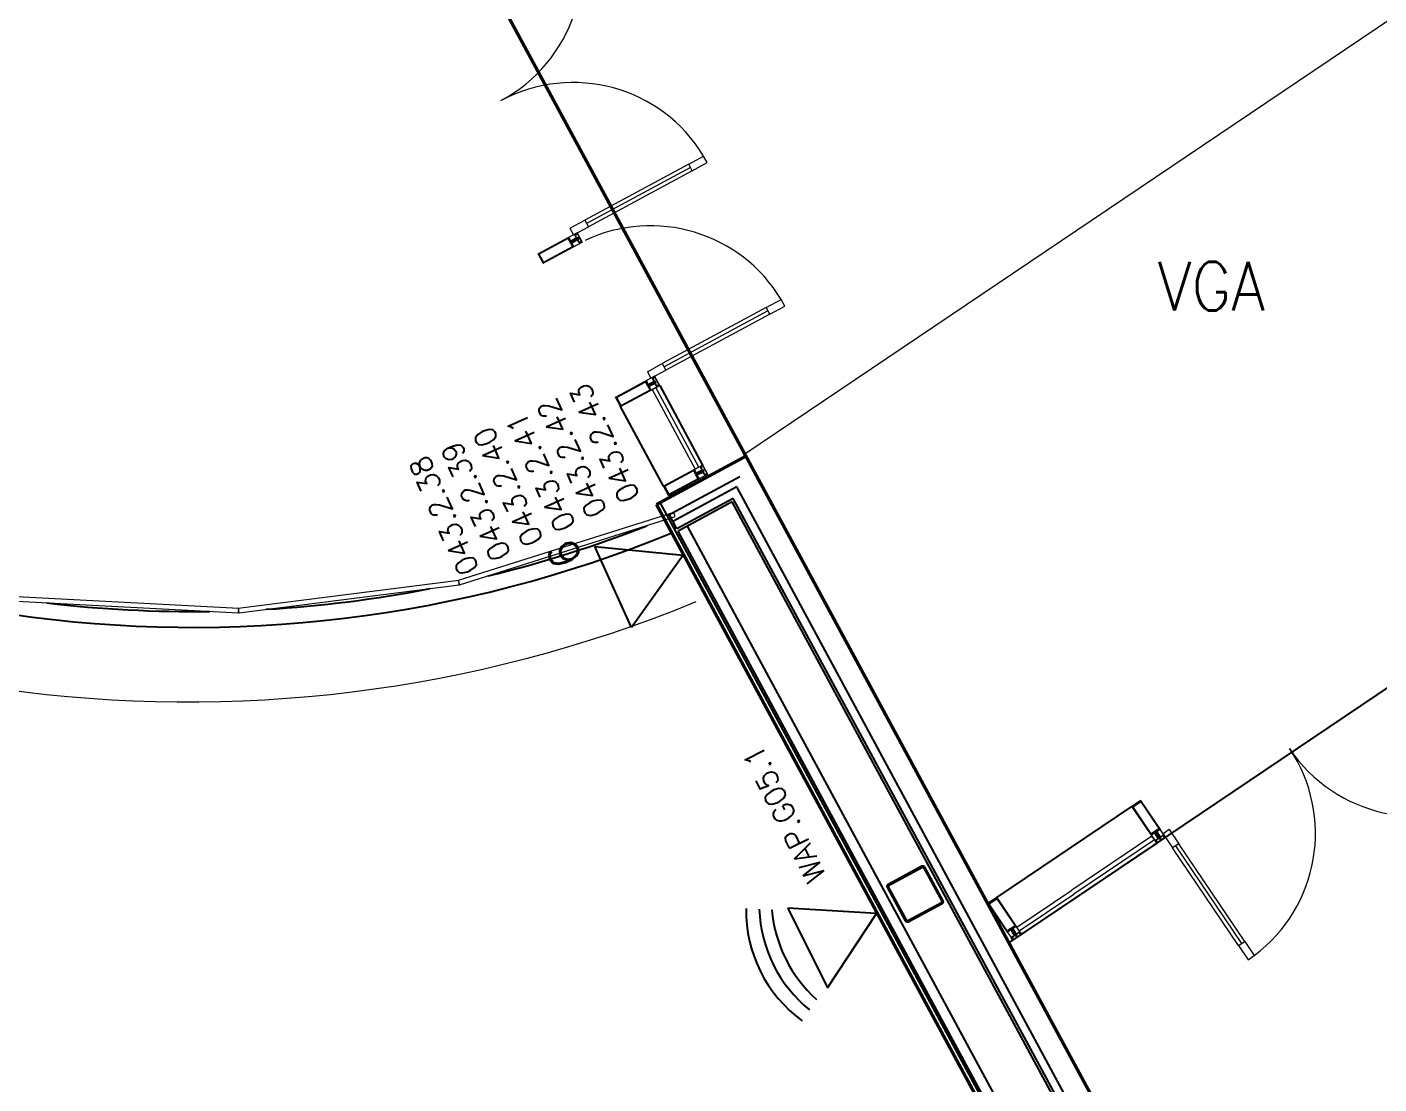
# Model space of a CAD drawing. Header units: inches. Extents: x -460 to 10305, y -938 to 5356.
# Drawn here: x 1401.4 to 1720.5, y -293.1 to -43.5 of the extents above; entities that cross this region are included whole.
import ezdxf
from ezdxf.enums import TextEntityAlignment as Align

# ---------------------------------------------------------------- set-up
doc = ezdxf.new("R2010")
doc.units = ezdxf.units.IN
doc.header["$MEASUREMENT"] = 0
doc.set_wipeout_variables(frame=1)
for name, color, linetype, lineweight in [('01-0263-G-DWG-BFP-ARCH$0$SP-COLUMNS', 40, 'Continuous', 13), ('01-0263-G-DWG-BFP-ARCH$0$SP-DETL-GENF', 3, 'Continuous', 9), ('01-0263-G-DWG-BFP-ARCH$0$SP-HIDDEN', 143, 'Continuous', 9), ('01-0263-G-DWG-BFP-ARCH$0$SP-WALL-HALF', 42, 'Continuous', 13)]:
    doc.layers.add(name, color=color, linetype=linetype, lineweight=lineweight)
for name, color, linetype in [('01-0263-G-DWG-BFP-ARCH$0$SP-DOOR', 5, 'Continuous'), ('01-0263-G-DWG-BFP-ARCH$0$SP-GROSS', 30, 'Continuous'), ('01-0263-G-DWG-BFP-ARCH$0$SP-RMNO', 7, 'Continuous'), ('01-0263-G-DWG-BFP-ARCH$0$SP-ROOM', 7, 'Continuous'), ('01-0263-G-DWG-BFP-ARCH$0$SP-WALL', 7, 'Continuous'), ('01-0263-G-DWG-BFP-ARCH$0$SP-WINDOW', 6, 'Continuous'), ('T-Comm-E', 1, 'Continuous'), ('T-Comm-E-Wireless', 1, 'Continuous')]:
    doc.layers.add(name, color=color, linetype=linetype)
doc.layers.get('01-0263-G-DWG-BFP-ARCH$0$SP-ROOM').off()
doc.styles.add('01-0263-G-DWG-BFP-ARCH$0$ROMANS', font='ROMANS.shx', dxfattribs={"width": 0.9})
doc.styles.add('3-32', font='SIMPLEX.shx', dxfattribs={"height": 9})

# ---------------------------------------------------------------- blocks, each defined once
blk = doc.blocks.new('01-0263-G-DWG-BFP-ARCH$0$HSS-Hollow Structural Section-Column - HSS10X10X_250-V86-GROUND FLOOR - PROPOSED')
at = {"layer": '01-0263-G-DWG-BFP-ARCH$0$SP-COLUMNS', "lineweight": 9}
h = blk.add_hatch(dxfattribs=at)
h.set_pattern_fill('FP_105', color=256, style=0, pattern_type=2)
h.set_pattern_definition([(16.638, (-332.841, 1282.586), (-3.84819, 12.8773), []), (16.638, (-326.001, 1295.257), (-3.84819, 12.8773), [])])
h.paths.add_polyline_path([(-4.86, -4.86), (-4.53, -5), (4.53, -5), (4.86, -4.86), (5, -4.53), (5, 4.53), (4.86, 4.86), (4.53, 5), (-4.53, 5), (-4.86, 4.86), (-5, 4.53), (-5, -4.53)], flags=0)
h.paths.add_polyline_path([(-4.7, -4.7), (-4.77, -4.53), (-4.77, 4.53), (-4.7, 4.7), (-4.53, 4.77), (4.53, 4.77), (4.7, 4.7), (4.77, 4.53), (4.77, -4.53), (4.7, -4.7), (4.53, -4.77), (-4.53, -4.77)], flags=0)
at = {"layer": '01-0263-G-DWG-BFP-ARCH$0$SP-COLUMNS', "lineweight": 30}
for p, q in [((-5, 4.53), (-5, -4.53)), ((-4.77, -4.53), (-4.77, 4.53)), ((4.53, 5), (-4.53, 5)), ((-4.53, 4.77), (4.53, 4.77)), ((4.77, 4.53), (4.77, -4.53)), ((5, -4.53), (5, 4.53)), ((4.53, -4.77), (-4.53, -4.77)), ((-4.53, -5), (4.53, -5))]:
    blk.add_line(p, q, dxfattribs=at)
for centre, radius, start, end in [((-4.53, 4.53), 0.466, 90, 180), ((-4.53, 4.53), 0.233, 90, 180), ((4.53, 4.53), 0.466, 360, 90), ((4.53, 4.53), 0.233, 0, 90), ((-4.53, -4.53), 0.466, 180, 270), ((-4.53, -4.53), 0.233, 180, 270), ((4.53, -4.53), 0.466, 270, 360), ((4.53, -4.53), 0.233, 270, 360)]:
    blk.add_arc(centre, radius, start, end, dxfattribs=at)
blk = doc.blocks.new('01-0263-G-DWG-BFP-ARCH$0$Curtain Wall - Single Door Storefront - Single Door Storefront-4501858-GROUND FLOOR - PROPOSED')
at = {"layer": '01-0263-G-DWG-BFP-ARCH$0$SP-DOOR', "lineweight": 20}
for p, q in [((-16.25, -0.5), (-18, -0.5)), ((-18, -0.5), (-18, -4.5)), ((-16.25, -0.5), (-16.25, -4.5)), ((-16.25, -4.5), (-18, -4.5)), ((-18, -32.38), (-18, -36.38)), ((-18, -32.38), (-16.25, -32.38)), ((-16.25, -32.38), (-16.25, -36.38)), ((-18, -36.38), (-16.25, -36.38))]:
    blk.add_line(p, q, dxfattribs=at)
at = {"layer": '01-0263-G-DWG-BFP-ARCH$0$SP-DOOR', "lineweight": 9}
for p, q in [((-18, -32.38), (-18, -4.5)), ((-17.12, -32.38), (-17.12, -4.5)), ((-16.25, -32.38), (-16.25, -4.5))]:
    blk.add_line(p, q, dxfattribs=at)
blk.add_arc((-17.95, -0.42), 36, 272.7118, 357.0787, dxfattribs=at)
blk = doc.blocks.new('01-0263-G-DWG-BFP-ARCH$0$Curtain Wall - Double Door Storefront - Storefront Double Door-4501859-GROUND FLOOR - PROPOSED')
at = {"layer": '01-0263-G-DWG-BFP-ARCH$0$SP-DOOR', "lineweight": 20}
for p, q in [((-34.25, -0.5), (-36, -0.5)), ((-36, -0.5), (-36, -4.5)), ((-34.25, -0.5), (-34.25, -4.5)), ((34.25, -4.5), (34.25, -0.5)), ((34.25, -0.5), (36, -0.5)), ((36, -0.5), (36, -4.5)), ((-34.25, -4.5), (-36, -4.5)), ((36, -4.5), (34.25, -4.5)), ((-36, -32.37), (-36, -36.37)), ((-36, -32.37), (-34.25, -32.37)), ((-34.25, -32.37), (-34.25, -36.37)), ((34.25, -32.37), (36, -32.37)), ((34.25, -36.63), (34.25, -32.37)), ((36, -36.63), (36, -32.37)), ((-36, -36.37), (-34.25, -36.37)), ((36, -36.63), (34.25, -36.63))]:
    blk.add_line(p, q, dxfattribs=at)
at = {"layer": '01-0263-G-DWG-BFP-ARCH$0$SP-DOOR', "lineweight": 9}
for p, q in [((-36, -32.37), (-36, -4.5)), ((-35.12, -32.37), (-35.12, -4.5)), ((-34.25, -32.37), (-34.25, -4.5)), ((34.25, -32.37), (34.25, -4.5)), ((35.12, -32.37), (35.12, -4.5)), ((36, -32.37), (36, -4.5))]:
    blk.add_line(p, q, dxfattribs=at)
for centre, start, end in [((-36, -0.42), 272.7862, 359.8688), ((36, -0.67), 179.7333, 267.2143)]:
    blk.add_arc(centre, 36, start, end, dxfattribs=at)
blk = doc.blocks.new('01-0263-G-DWG-BFP-ARCH$0$Curtain Wall - Double Door Storefront - Storefront Double Door-4503518-GROUND FLOOR - PROPOSED')
at = {"layer": '01-0263-G-DWG-BFP-ARCH$0$SP-DOOR', "lineweight": 20}
for p, q in [((-34.25, -0.5), (-36, -0.5)), ((-36, -0.5), (-36, -4.5)), ((-34.25, -0.5), (-34.25, -4.5)), ((34.25, -4.5), (34.25, -0.5)), ((34.25, -0.5), (36, -0.5)), ((36, -0.5), (36, -4.5)), ((-34.25, -4.5), (-36, -4.5)), ((36, -4.5), (34.25, -4.5)), ((-36, -32.37), (-36, -36.37)), ((-36, -32.37), (-34.25, -32.37)), ((-34.25, -32.37), (-34.25, -36.37)), ((34.25, -32.37), (36, -32.37)), ((34.25, -36.63), (34.25, -32.37)), ((36, -36.63), (36, -32.37)), ((-36, -36.37), (-34.25, -36.37)), ((36, -36.63), (34.25, -36.63))]:
    blk.add_line(p, q, dxfattribs=at)
at = {"layer": '01-0263-G-DWG-BFP-ARCH$0$SP-DOOR', "lineweight": 9}
for p, q in [((-36, -32.37), (-36, -4.5)), ((-35.12, -32.37), (-35.12, -4.5)), ((-34.25, -32.37), (-34.25, -4.5)), ((34.25, -32.37), (34.25, -4.5)), ((35.12, -32.37), (35.12, -4.5)), ((36, -32.37), (36, -4.5))]:
    blk.add_line(p, q, dxfattribs=at)
for centre, start, end in [((-36, -0.42), 272.7862, 359.8688), ((36, -0.67), 179.7333, 267.2143)]:
    blk.add_arc(centre, 36, start, end, dxfattribs=at)
blk = doc.blocks.new('01-0263-G-DWG-BFP-ARCH$0$Rectangular Mullion - 10_5 X 2_5 Mullion-2235006-GROUND FLOOR - PROPOSED')
at = {"layer": '01-0263-G-DWG-BFP-ARCH$0$SP-DETL-GENF', "lineweight": 20}
for p, q in [((-1.25, 1.5), (-1.25, 1.06)), ((1.25, 1.5), (-1.25, 1.5)), ((-1.25, 0.96), (-1.25, 0.77)), ((-1.23, 0.75), (-1.15, 0.75)), ((-1.18, 0.99), (-1.22, 0.99)), ((-1.2, 1.08), (-1.2, 1.44)), ((-1.2, 1.44), (1.2, 1.44)), ((-1.06, 1.27), (-1.16, 1.08)), ((-1.11, 0.9), (-1.03, 0.9)), ((-1.05, 1.12), (-0.99, 1.23)), ((-1.05, 0.99), (-1.05, 1.12)), ((-0.94, 0.99), (-1.05, 0.99)), ((-0.99, 0.75), (0.99, 0.75)), ((-0.88, 0.85), (-0.88, 0.93)), ((-0.32, 0.85), (-0.88, 0.85)), ((-0.3, 0.88), (-0.32, 0.85)), ((-0.1, 0.5), (-0.31, 0.5)), ((-0.31, 0.5), (-0.31, 0.01)), ((-0.31, 0.01), (-0.25, 0.01)), ((0.3, 0.88), (-0.3, 0.88)), ((-0.25, 0.01), (-0.25, -0.07)), ((-0.19, 0.5), (-0.19, 0.17)), ((-0.19, 0.17), (-0.1, 0.06)), ((-0.04, -0.15), (-0.1, 0.07)), ((0.1, 0.07), (0.04, -0.15)), ((0.1, 0.5), (0.31, 0.5)), ((0.19, 0.17), (0.1, 0.06)), ((0.19, 0.5), (0.19, 0.17)), ((0.25, -0.07), (0.25, 0.01)), ((0.25, 0.01), (0.31, 0.01)), ((0.33, 0.85), (0.3, 0.88)), ((0.31, 0.01), (0.31, 0.5)), ((0.88, 0.85), (0.33, 0.85)), ((0.88, 0.93), (0.88, 0.85)), ((1.05, 0.99), (0.94, 0.99)), ((0.99, 1.23), (1.05, 1.12)), ((1.03, 0.9), (1.11, 0.9)), ((1.05, 1.12), (1.05, 0.99)), ((1.16, 1.08), (1.06, 1.27)), ((1.15, 0.75), (1.23, 0.75)), ((1.22, 0.99), (1.18, 0.99)), ((1.2, 1.44), (1.2, 1.08)), ((1.25, 1.06), (1.25, 1.5)), ((1.25, 0.77), (1.25, 0.96)), ((-0.83, -0.75), (-1.25, -0.75)), ((-1.25, -0.75), (-1.25, -9)), ((-1.09, -1.09), (-1.09, -8.72)), ((-0.16, -1.06), (-1.06, -1.06)), ((-0.71, -0.9), (-0.79, -0.9)), ((-0.54, -0.75), (-0.67, -0.75)), ((-0.51, -0.87), (-0.51, -0.78)), ((-0.23, -0.9), (-0.48, -0.9)), ((-0.41, -0.83), (-0.41, -0.9)), ((-0.31, -0.8), (-0.38, -0.8)), ((-0.31, -0.07), (-0.31, -0.8)), ((-0.25, -0.07), (-0.31, -0.07)), ((-0.21, -0.84), (-0.21, -0.18)), ((-0.21, -0.18), (-0.14, -0.18)), ((-0.2, -0.78), (-0.2, -0.87)), ((-0.03, -0.75), (-0.17, -0.75)), ((0.07, -0.94), (-0.07, -0.94)), ((0, -0.78), (-0.03, -0.75)), ((0.03, -0.75), (0, -0.78)), ((0.17, -0.75), (0.03, -0.75)), ((0.14, -0.18), (0.21, -0.18)), ((1.06, -1.06), (0.16, -1.06)), ((0.2, -0.87), (0.2, -0.78)), ((0.21, -0.18), (0.21, -0.84)), ((0.49, -0.9), (0.23, -0.9)), ((0.31, -0.07), (0.25, -0.07)), ((0.31, -0.8), (0.31, -0.07)), ((0.38, -0.8), (0.31, -0.8)), ((0.41, -0.9), (0.41, -0.83)), ((0.52, -0.78), (0.52, -0.87)), ((0.67, -0.75), (0.55, -0.75)), ((0.79, -0.9), (0.71, -0.9)), ((1.25, -0.75), (0.83, -0.75)), ((1.09, -8.72), (1.09, -1.09)), ((1.25, -9), (1.25, -0.75)), ((-1.25, -9), (1.25, -9)), ((-1.06, -8.75), (1.06, -8.75))]:
    blk.add_line(p, q, dxfattribs=at)
at = {"layer": '01-0263-G-DWG-BFP-ARCH$0$SP-DETL-GENF'}
for p, q in [((-0.31, 0.75), (-0.31, 0.5)), ((-0.25, 0.91), (0.25, 0.91)), ((-0.25, 0.88), (-0.25, 0.91)), ((-0.2, 1.05), (-0.2, 0.91)), ((0.19, 1.06), (-0.19, 1.06)), ((-0.15, 1.09), (0.15, 1.09)), ((-0.13, 0.21), (-0.13, 0.88)), ((0, -0.13), (-0.13, 0.21)), ((-0.1, 1.06), (-0.1, 0.91)), ((-0.1, -0.98), (-0.1, 0.5)), ((0.13, 0.21), (0, -0.13)), ((0.1, 1.06), (0.1, 0.91)), ((0.1, 0.5), (0.1, -0.98)), ((0.13, 0.88), (0.13, 0.21)), ((0.2, 1.05), (0.2, 0.91)), ((0.25, 0.91), (0.25, 0.88)), ((0.31, 0.5), (0.31, 0.75)), ((0, -1.08), (-0.1, -0.98)), ((0.1, -0.98), (0, -1.08))]:
    blk.add_line(p, q, dxfattribs=at)
at = {"layer": '01-0263-G-DWG-BFP-ARCH$0$SP-DETL-GENF', "lineweight": 20}
for centre, radius, start, end in [((-1.19, 1.06), 0.06, 180, 270), ((-1.22, 0.96), 0.03, 90, 180), ((-1.23, 0.77), 0.02, 180, 270), ((-1.18, 1.04), 0.05, 270, 71.3371), ((-1.17, 1.04), 0.04, 270, 90), ((-1.11, 0.85), 0.05, 90, 180), ((-1.07, 0.84), 0.09, 180, 225.1897), ((-1.15, 0.76), 0.015, 270, 45.1897), ((-1.02, 1.25), 0.04, 330, 150), ((-1.03, 0.85), 0.05, 360, 90), ((-0.99, 0.76), 0.015, 134.8103, 270), ((-1.07, 0.84), 0.09, 314.8103, 0), ((-0.94, 0.93), 0.06, 360, 90), ((0.94, 0.93), 0.06, 90, 180), ((1.02, 1.25), 0.04, 30, 210), ((1.03, 0.85), 0.05, 90, 180), ((1.07, 0.84), 0.09, 180, 225.1897), ((0.99, 0.76), 0.015, 270, 45.1897), ((1.11, 0.85), 0.05, 360, 90), ((1.18, 1.04), 0.05, 108.6629, 270), ((1.17, 1.04), 0.04, 90, 270), ((1.15, 0.76), 0.015, 134.8103, 270), ((1.07, 0.84), 0.09, 314.8103, 0), ((1.19, 1.06), 0.06, 270, 360), ((1.22, 0.96), 0.03, 360, 90), ((1.23, 0.77), 0.02, 270, 0), ((-1.06, -1.09), 0.03, 90, 180), ((-0.75, -0.84), 0.09, 134.8103, 183.8365), ((-0.79, -0.85), 0.05, 174.852, 270), ((-0.83, -0.77), 0.015, 314.8103, 90), ((-0.71, -0.85), 0.05, 270, 5.148), ((-0.67, -0.77), 0.015, 90, 225.1897), ((-0.75, -0.84), 0.09, 356.1635, 45.1897), ((-0.54, -0.78), 0.03, 360, 90), ((-0.48, -0.87), 0.03, 180, 270), ((-0.38, -0.83), 0.03, 90, 180), ((-0.27, -0.84), 0.06, 270, 360), ((-0.23, -0.87), 0.03, 270, 360), ((-0.17, -0.78), 0.03, 90, 180), ((-0.16, -1), 0.06, 270, 360), ((0, -0.14), 0.143, 197.5064, 342.4936), ((-0.07, -0.97), 0.03, 90, 165.1649), ((0, -0.14), 0.043, 195, 345), ((0.07, -0.97), 0.03, 360, 90), ((0.16, -1), 0.06, 180, 270), ((0.17, -0.78), 0.03, 360, 90), ((0.23, -0.87), 0.03, 180, 270), ((0.27, -0.84), 0.06, 180, 270), ((0.38, -0.83), 0.03, 360, 90), ((0.49, -0.87), 0.03, 270, 360), ((0.55, -0.78), 0.03, 90, 180), ((0.75, -0.84), 0.09, 134.8103, 183.8365), ((0.71, -0.85), 0.05, 174.852, 270), ((0.67, -0.77), 0.015, 314.8103, 90), ((0.79, -0.85), 0.05, 270, 5.148), ((0.83, -0.77), 0.015, 90, 225.1897), ((0.75, -0.84), 0.09, 356.1635, 45.1897), ((1.06, -1.09), 0.03, 360, 90), ((-1.06, -8.72), 0.03, 180, 270), ((1.06, -8.72), 0.03, 270, 360)]:
    blk.add_arc(centre, radius, start, end, dxfattribs=at)
at = {"layer": '01-0263-G-DWG-BFP-ARCH$0$SP-DETL-GENF'}
for centre, radius, start, end in [((-0.15, 1.04), 0.0543, 20.9234, 159.0732), ((0, 0.92), 0.165, 52.0136, 127.9813), ((0.15, 1.04), 0.0543, 20.9416, 159.0868)]:
    blk.add_arc(centre, radius, start, end, dxfattribs=at)
blk = doc.blocks.new('01-0263-G-DWG-BFP-ARCH$0$System Panel - FLOAT GLASS - TEMPERED - CLEAR-3820455-GROUND FLOOR - PROPOSED')
at = {"layer": '01-0263-G-DWG-BFP-ARCH$0$SP-WINDOW', "lineweight": 13}
for p, q in [((26.69, 0.5), (-26.69, 0.5)), ((-26.69, 0.5), (-26.69, -0.5)), ((26.69, -0.5), (26.69, 0.5)), ((-26.69, -0.5), (26.69, -0.5))]:
    blk.add_line(p, q, dxfattribs=at)
blk = doc.blocks.new('01-0263-G-DWG-BFP-ARCH$0$System Panel - FLOAT GLASS - TEMPERED - CLEAR-3820456-GROUND FLOOR - PROPOSED')
at = {"layer": '01-0263-G-DWG-BFP-ARCH$0$SP-WINDOW', "lineweight": 13}
for p, q in [((26.22, 0.5), (-26.22, 0.5)), ((-26.22, 0.5), (-26.22, -0.5)), ((26.22, -0.5), (26.22, 0.5)), ((-26.22, -0.5), (26.22, -0.5))]:
    blk.add_line(p, q, dxfattribs=at)
blk = doc.blocks.new('01-0263-G-DWG-BFP-ARCH$0$System Panel - FLOAT GLASS - TEMPERED - CLEAR-4512978-GROUND FLOOR - PROPOSED')
at = {"layer": '01-0263-G-DWG-BFP-ARCH$0$SP-WINDOW', "lineweight": 13}
for p, q in [((10.67, 0.5), (-10.67, 0.5)), ((-10.67, 0.5), (-10.67, -0.5)), ((10.67, -0.5), (10.67, 0.5)), ((-10.67, -0.5), (10.67, -0.5))]:
    blk.add_line(p, q, dxfattribs=at)
blk = doc.blocks.new('01-0263-G-DWG-BFP-ARCH$0$System Panel - INSULATED - TEMPERED - GREEN TINT-4938569-GROUND FLOOR - PROPOSED')
at = {"layer": '01-0263-G-DWG-BFP-ARCH$0$SP-WINDOW', "lineweight": 13}
for p, q in [((-19.23, 0.5), (-3.63, 0.5)), ((-19.23, -0.5), (-19.23, 0.5)), ((19.23, 0.5), (-3.63, 0.5)), ((19.23, -0.5), (19.23, 0.5)), ((-19.23, -0.5), (-3.73, -0.5)), ((19.23, -0.5), (-3.73, -0.5))]:
    blk.add_line(p, q, dxfattribs=at)
blk = doc.blocks.new('01-0263-G-DWG-BFP-ARCH$0$FMGRM1')
at = {"style": '01-0263-G-DWG-BFP-ARCH$0$ROMANS', "width": 0.9}
for tag, p in [('RMAREA', (0, -0.2836)), ('DATA1', (0, -0.443)), ('DATA2', (0, -0.6024)), ('DATA3', (0, -0.7618)), ('DATA4', (0, -0.9213)), ('DATA5', (0, -1.0807))]:
    blk.add_attdef(tag, text='', height=0.1172, dxfattribs=at).set_placement(p, align=Align.CENTER)
at = {"linetype": 'Continuous'}
blk.add_wipeout([(-0.375, -0.125), (0.375, -0.125), (0.375, 0.125), (-0.375, 0.125)], dxfattribs=at)
at = {"layer": '01-0263-G-DWG-BFP-ARCH$0$SP-RMNO', "style": '01-0263-G-DWG-BFP-ARCH$0$ROMANS', "width": 0.9}
blk.add_attdef('RMNUMB', text='', height=0.16, dxfattribs=at).set_placement((0, 0), align=Align.MIDDLE)
blk = doc.blocks.new('01-0263-G-DWG-BFP-ARCH', base_point=(1295.16, 1352.86))
at = {"layer": '01-0263-G-DWG-BFP-ARCH$0$SP-HIDDEN', "lineweight": 13}
blk.add_arc((2734.3, 1462.14), 315.4, 231.7044, 292.3482, dxfattribs=at)
at = {"layer": '01-0263-G-DWG-BFP-ARCH$0$SP-WALL', "lineweight": 50}
for p, q in [((2788.57, 1348.22), (3014.2, 930.26)), ((2844.87, 1193.41), (2865.99, 1204.81)), ((2844.87, 1193.41), (2993.08, 918.86))]:
    blk.add_line(p, q, dxfattribs=at)
at = {"layer": '01-0263-G-DWG-BFP-ARCH$0$SP-WALL'}
for p, q in [((2864.52, 1199.9), (2847.47, 1190.69)), ((2863.81, 1197.53), (2848.74, 1189.39)), ((3006.91, 932.43), (2863.81, 1197.53)), ((2993.96, 919.33), (2845.75, 1193.88)), ((2863, 1194.82), (2849.69, 1187.63)), ((2862.75, 1193.97), (2849.99, 1187.08)), ((3003.36, 933.5), (2862.75, 1193.97)), ((3004.2, 933.24), (2863, 1194.82)), ((2849.69, 1187.63), (2847.91, 1190.93)), ((2992.8, 927.8), (2852.19, 1188.27)), ((2990.6, 926.61), (2849.99, 1187.08))]:
    blk.add_line(p, q, dxfattribs=at)
for radius, start, end in [(297.4, 231.143, 292.3482), (293.65, 283.7357, 291.4076), (293.65, 273.3776, 280.9966), (293.65, 263.2678, 270.7798)]:
    blk.add_arc((2735.41, 1461.75), radius, start, end, dxfattribs=at)
at = {"layer": '01-0263-G-DWG-BFP-ARCH$0$SP-WALL-HALF'}
for p, q in [((3047.68, 1327.93), (2865.76, 1205.22)), ((2865.76, 1205.22), (2865.99, 1204.81)), ((2923.04, 1099.11), (2923.12, 1099.17))]:
    blk.add_line(p, q, dxfattribs=at)
at = {"layer": '01-0263-G-DWG-BFP-ARCH$0$SP-WINDOW', "lineweight": 20, "extrusion": (0, 0, -1)}
for p, q in [((2826.15, 1257.55), (2816.91, 1252.56)), ((2827.34, 1255.35), (2826.15, 1257.55)), ((2818.1, 1250.36), (2827.34, 1255.35)), ((2816.91, 1252.56), (2818.1, 1250.36)), ((2844.44, 1223.67), (2835.2, 1218.68)), ((2845.63, 1221.47), (2844.44, 1223.67)), ((2836.39, 1216.48), (2845.63, 1221.47)), ((2835.2, 1218.68), (2836.39, 1216.48)), ((2959.15, 1123.47), (2957.08, 1122.07)), ((2965.03, 1114.77), (2959.15, 1123.47)), ((2957.08, 1122.07), (2962.95, 1113.37)), ((2962.95, 1113.37), (2965.03, 1114.77))]:
    blk.add_line(p, q, dxfattribs=at)
at = {"layer": '01-0263-G-DWG-BFP-ARCH$0$SP-WINDOW'}
for p, q in [((2845.63, 1221.47), (2855.76, 1202.7)), ((2846.52, 1197.71), (2836.39, 1216.48)), ((2925.2, 1100.56), (2957.08, 1122.07)), ((2962.95, 1113.37), (2931.07, 1091.86))]:
    blk.add_line(p, q, dxfattribs=at)
at = {"layer": '01-0263-G-DWG-BFP-ARCH$0$SP-WINDOW', "lineweight": 20}
for p, q in [((2855.76, 1202.7), (2846.52, 1197.71)), ((2847.71, 1195.51), (2856.95, 1200.5)), ((2856.95, 1200.5), (2855.76, 1202.7)), ((2846.52, 1197.71), (2847.71, 1195.51)), ((2925.2, 1100.56), (2923.12, 1099.17)), ((2923.12, 1099.17), (2929, 1090.46)), ((2931.07, 1091.86), (2925.2, 1100.56)), ((2931.07, 1091.86), (2929, 1090.46))]:
    blk.add_line(p, q, dxfattribs=at)
at = {"layer": '01-0263-G-DWG-BFP-ARCH$0$SP-COLUMNS', "rotation": 28.36150694562015}
blk.add_blockref('01-0263-G-DWG-BFP-ARCH$0$HSS-Hollow Structural Section-Column - HSS10X10X_250-V86-GROUND FLOOR - PROPOSED', (2905.92, 1101.37), dxfattribs=at)
at = {"layer": '01-0263-G-DWG-BFP-ARCH$0$SP-DOOR'}
for name, p, rotation in [('01-0263-G-DWG-BFP-ARCH$0$Curtain Wall - Double Door Storefront - Storefront Double Door-4501859-GROUND FLOOR - PROPOSED', (2807.73, 1288.52), 118.3615069456197), ('01-0263-G-DWG-BFP-ARCH$0$Curtain Wall - Single Door Storefront - Single Door Storefront-4501858-GROUND FLOOR - PROPOSED', (2834.57, 1238.8), 118.3615069456197), ('01-0263-G-DWG-BFP-ARCH$0$Curtain Wall - Double Door Storefront - Storefront Double Door-4503518-GROUND FLOOR - PROPOSED', (2994.03, 1136.14), 34)]:
    blk.add_blockref(name, p, dxfattribs=dict(at, rotation=rotation))
at = {"layer": '01-0263-G-DWG-BFP-ARCH$0$SP-WINDOW', "extrusion": (0, 0, -1)}
for p, rotation in [((-2825.42, 1255.74), 61.63849305438034), ((-2843.71, 1221.86), 61.63849305438034), ((-2855.04, 1200.89), 61.63849305438034), ((-2963.15, 1115.31), 146), ((-2929.19, 1092.4), 146)]:
    blk.add_blockref('01-0263-G-DWG-BFP-ARCH$0$Rectangular Mullion - 10_5 X 2_5 Mullion-2235006-GROUND FLOOR - PROPOSED', p, dxfattribs=dict(at, rotation=rotation))
at = {"layer": '01-0263-G-DWG-BFP-ARCH$0$SP-WINDOW'}
for name, p, rotation in [('01-0263-G-DWG-BFP-ARCH$0$System Panel - FLOAT GLASS - TEMPERED - CLEAR-4512978-GROUND FLOOR - PROPOSED', (2849.37, 1211.37), 118.3615069456197), ('01-0263-G-DWG-BFP-ARCH$0$System Panel - FLOAT GLASS - TEMPERED - CLEAR-3820455-GROUND FLOOR - PROPOSED', (2823.69, 1182.97), 197.5714279948403), ('01-0263-G-DWG-BFP-ARCH$0$System Panel - FLOAT GLASS - TEMPERED - CLEAR-3820456-GROUND FLOOR - PROPOSED', (2772.24, 1171.61), 187.2334119328685), ('01-0263-G-DWG-BFP-ARCH$0$System Panel - FLOAT GLASS - TEMPERED - CLEAR-3820456-GROUND FLOOR - PROPOSED', (2720.04, 1169.68), 176.9863840607833)]:
    blk.add_blockref(name, p, dxfattribs=dict(at, rotation=rotation))
at = {"layer": '01-0263-G-DWG-BFP-ARCH$0$SP-WINDOW', "lineweight": 13, "rotation": 34}
blk.add_blockref('01-0263-G-DWG-BFP-ARCH$0$System Panel - INSULATED - TEMPERED - GREEN TINT-4938569-GROUND FLOOR - PROPOSED', (2946.17, 1103.86), dxfattribs=at)
at = {"layer": '01-0263-G-DWG-BFP-ARCH$0$SP-ROOM'}
ref = blk.add_blockref('01-0263-G-DWG-BFP-ARCH$0$FMGRM1', (2975.85, 1244.92), dxfattribs=dict(at, xscale=72, yscale=72, zscale=72))
ref.add_attrib('RMNUMB', 'VGA', dxfattribs={"layer": '01-0263-G-DWG-BFP-ARCH$0$SP-RMNO', "height": 11.52, "style": '01-0263-G-DWG-BFP-ARCH$0$ROMANS', "width": 0.9}).set_placement((2975.85, 1244.92), align=Align.MIDDLE)
at = {"layer": '01-0263-G-DWG-BFP-ARCH$0$SP-GROSS'}
blk.add_lwpolyline([(3747.16, 1568.86), (3747.16, 1352.86), (3621.16, 1352.86), (3621.16, 1326.36), (3605.16, 1326.36), (3605.16, 1352.86), (3417.16, 1352.86), (3417.16, 1326.36), (3401.16, 1326.36), (3401.16, 1352.86), (3213.16, 1352.86), (3213.16, 1326.36), (3197.16, 1326.36), (3197.16, 1352.86), (3068.92, 1352.86), (3068.84, 1339.48), (3147.26, 1223.21), (3127.36, 1209.79), (3120.72, 1219.56), (3086.48, 1196.69), (2928.1, 1089.9), (3014.19, 930.33)], dxfattribs=at)
blk = doc.blocks.new('DATA(6)')
for p, q in [((0, 0), (-10.5, 18.19)), ((-10.5, 18.19), (10.5, 18.19)), ((10.5, 18.19), (0, 0))]:
    blk.add_line(p, q)
at = {"insert": (8.78, 29.02), "char_height": 7, "width": 11.7808, "attachment_point": 1, "style": '3-32'}
blk.add_mtext('6', dxfattribs=at)
at = {"style": '3-32', "flags": 1}
for tag, p in [('RM_NUMBER', (60.28, 148.13)), ('UTP_CATEGORY', (60.28, 134.76)), ('QUANTITY_UTP', (60.28, 121.63)), ('WIRELESS_OUTLET_LOCATION', (60.28, 108.61)), ('TELECOMM_ROOM', (60.28, 94.76)), ('QTY_COAX', (59.97, 67.49))]:
    blk.add_attdef(tag, p, '', height=5, dxfattribs=at)
at = {"flags": 1}
blk.add_attdef('WO_NUMBER', text='', height=5, dxfattribs=at).set_placement((60.16, 52.89), align=Align.BOTTOM_LEFT)
at = {"style": '3-32'}
for tag, p in [('POS_1', (16.75, 45.18)), ('POS_2', (16.75, 36.93)), ('POS_3', (16.75, 28.56)), ('POS_4', (16.75, 20.18)), ('POS_5', (16.75, 12.06)), ('POS_6', (16.75, 3.56))]:
    blk.add_attdef(tag, p, '', height=5, dxfattribs=at)
blk = doc.blocks.new('WIRELESS')
for p, q in [((10.5, 18.19), (-10.5, 18.19)), ((-10.5, 18.19), (0, 0)), ((0, 0), (10.5, 18.19))]:
    blk.add_line(p, q)
for centre, start, end in [((0, -1.44), 62.4297, 117.5703), ((0, -4.89), 65.5205, 114.4795), ((0, -8.1), 68.4095, 111.5905)]:
    blk.add_arc(centre, 32.08, start, end)
at = {"style": '3-32', "flags": 1}
for tag, p in [('RM_NUMBER', (50.85, 153.68)), ('UTP_CATEGORY', (50.85, 140.31)), ('QUANTITY_UTP', (50.85, 127.18)), ('WIRELESS_OUTLET_LOCATION', (50.85, 114.16)), ('TELECOMM_ROOM', (50.85, 100.31)), ('QTY_COAX', (50.33, 74.2)), ('POS_2', (166.1, 63.3)), ('POS_3', (166.1, 55.3)), ('POS_4', (166.1, 46.8)), ('POS_5', (166.1, 38.67)), ('POS_6', (166.1, 30.05))]:
    blk.add_attdef(tag, p, '', height=5, dxfattribs=at)
at = {"flags": 1}
for tag, p in [('SERIAL_NUMBER', (51.84, 50.25)), ('MAC_ADDRESS', (51.84, 26.25)), ('ELEVATION', (51.84, 2.25)), ('WO_NUMBER', (53.96, -25.57))]:
    blk.add_attdef(tag, text='', height=5, dxfattribs=at).set_placement(p, align=Align.BOTTOM_LEFT)
at = {"style": '3-32'}
blk.add_attdef('POS_1', (13.17, 6.52), '', height=5, dxfattribs=at)

msp = doc.modelspace()

# ---------------------------------------------------------------- block references
msp.add_blockref('01-0263-G-DWG-BFP-ARCH', (0.26, 3.26))

# ---------------------------------------------------------------- next in the draw order: block references
at = {"layer": 'T-Comm-E', "rotation": 114.2729350738272}
msp.add_blockref('DATA(6)', (1556.31, -168.22), dxfattribs=at).add_auto_attribs({'POS_1': '043.2.38', 'POS_2': '043.2.39', 'POS_3': '043.2.40', 'POS_4': '043.2.41', 'POS_5': '043.2.42', 'POS_6': '043.2.43'})
at = {"layer": 'T-Comm-E-Wireless', "rotation": 116.4990128636026}
msp.add_blockref('WIRELESS', (1601.93, -252.87), dxfattribs=at).add_auto_attribs({'POS_1': 'WAP.G05.1'})

doc.saveas('drawing.dxf')
